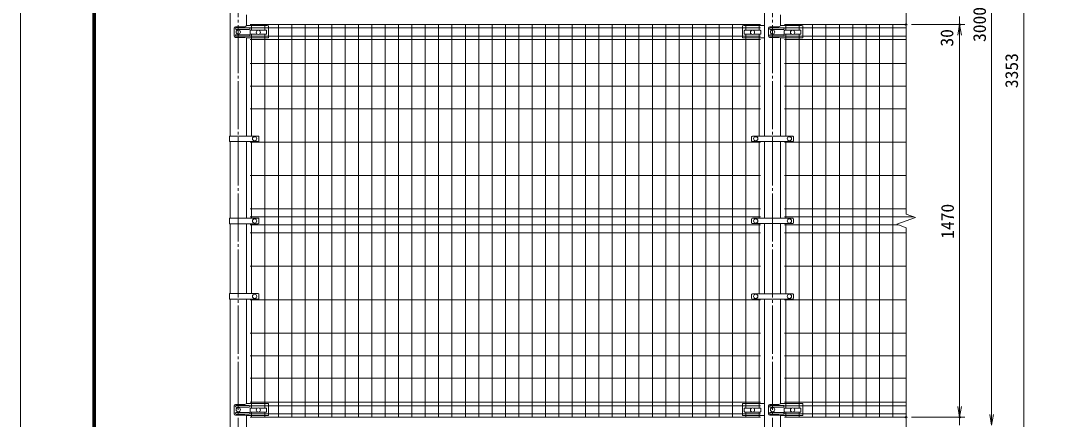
# Model space of a CAD drawing. Units: millimetres, scale not verified. Extents: x -4200 to 4200, y -2970 to 2970.
# Drawn here: x -4200 to -356, y -984 to 509 of the extents above; entities that cross this region are included whole.
import ezdxf
from ezdxf.enums import TextEntityAlignment as Align

# ---------------------------------------------------------------- set-up
doc = ezdxf.new("R2010")
doc.units = ezdxf.units.MM
doc.header["$LTSCALE"] = 10
doc.header["$PDMODE"] = 32
doc.header["$PDSIZE"] = 5
doc.linetypes.add('LONG_CHAIN', pattern=[21, 18, -1, 1, -1])
for name, color, linetype, lineweight in [('0-3_D-STR1', 1, 'Continuous', 9), ('0-4_D-BMK', 2, 'LONG_CHAIN', 9), ('0-5_D-STR-DIM', 7, 'Continuous', 9), ('0-6_0', 7, 'Continuous', 9), ('0-8_D-STR2', 7, 'Continuous', 9), ('0-9_D-STR3', 3, 'Continuous', 9), ('0-E_D-TTL', 7, 'Continuous', 9)]:
    doc.layers.add(name, color=color, linetype=linetype, lineweight=lineweight)
doc.layers.add('0-7_Defpoints', color=7, linetype='Continuous')
doc.styles.add('ＭＳ ゴシック', font='')
doc.styles.get('ＭＳ ゴシック').set_extended_font_data('MS Gothic')

# ---------------------------------------------------------------- blocks, each defined once
blk = doc.blocks.new('_Open')
at = {"layer": '0-6_0'}
blk.add_line((-10, 1.667), (0, 0), dxfattribs=at)
blk.add_lwpolyline([(-10, -1.667), (0, 0), (-10, 0)], dxfattribs=at)

msp = doc.modelspace()

# ---------------------------------------------------------------- linework, layer by layer
at = {"layer": '0-3_D-STR1'}
for p, q in [((-3415.22, 965.73), (-3415.22, 76.73)), ((-1415.22, 966.23), (-1415.22, 76.23)), ((-3354.72, 489.06), (-3354.72, 530.16)), ((-1354.72, 489.06), (-1354.72, 530.59)), ((-3354.72, 76.73), (-3354.72, 444.59)), ((-1354.72, 76.23), (-1354.72, 444.59)), ((-3415.22, 55.73), (-3415.22, -230.52)), ((-3354.72, -230.52), (-3354.72, 55.73)), ((-1415.22, 56.23), (-1415.22, -231.02)), ((-1354.72, -231.02), (-1354.72, 56.23)), ((-3415.22, -251.52), (-3415.22, -513.27)), ((-3354.72, -513.27), (-3354.72, -251.52)), ((-1415.22, -251.02), (-1415.22, -513.77)), ((-1354.72, -513.77), (-1354.72, -251.02)), ((-3415.22, -534.27), (-3415.22, -1356.02)), ((-3354.72, -924.94), (-3354.72, -534.27)), ((-1415.22, -533.77), (-1415.22, -1356.02)), ((-1354.72, -924.94), (-1354.72, -533.77)), ((-3354.72, -1356.02), (-3354.72, -969.41)), ((-1354.72, -1356.02), (-1354.72, -969.41))]:
    msp.add_line(p, q, dxfattribs=at)
at = {"layer": '0-4_D-BMK'}
for p, q in [((-3384.97, -1368.02), (-3384.97, 2008.98)), ((-1384.97, -1368.02), (-1384.97, 2008.98))]:
    msp.add_line(p, q, dxfattribs=at)
at = {"layer": '0-5_D-STR-DIM'}
for p, q in [((-564.97, -966.02), (-564.97, 1953.98)), ((-444.97, -1316.02), (-444.97, 1956.98)), ((-884.97, 400.98), (-884.97, 1233.33)), ((-884.97, -215.37), (-884.97, 556.98)), ((-684.97, 493.98), (-684.97, 523.98)), ((-864.97, 493.98), (-664.97, 493.98)), ((-864.97, 493.98), (-664.97, 493.98)), ((-684.97, -936.02), (-684.97, 453.98)), ((-684.97, 453.98), (-684.97, 413.98)), ((-920.21, -253.85), (-849.74, -228.19)), ((-849.74, -228.19), (-884.97, -215.37)), ((-884.97, -266.67), (-920.21, -253.85)), ((-884.97, -1099.02), (-884.97, -266.67)), ((-684.97, -936.02), (-684.97, -896.02)), ((-864.97, -976.02), (-664.97, -976.02)), ((-864.97, -976.02), (-664.97, -976.02)), ((-684.97, -1006.02), (-684.97, -976.02))]:
    msp.add_line(p, q, dxfattribs=at)
at = {"layer": '0-7_Defpoints'}
for p in [(-884.97, 493.98), (-684.97, 493.98), (-884.97, -976.02), (-884.97, -976.02), (-684.97, -976.02)]:
    msp.add_point(p, dxfattribs=at)
at = {"layer": '0-8_D-STR2'}
for p, q in [((-1429.97, 493.98), (-3339.97, 493.98)), ((-1429.97, 481.1), (-3339.97, 481.1)), ((-3334.97, 472.46), (-3334.97, 493.98)), ((-3284.97, 472.46), (-3284.97, 493.98)), ((-3234.97, -976.02), (-3234.97, 493.98)), ((-3184.97, -976.02), (-3184.97, 493.98)), ((-3134.97, -976.02), (-3134.97, 493.98)), ((-3084.97, -976.02), (-3084.97, 493.98)), ((-3034.97, -976.02), (-3034.97, 493.98)), ((-2984.97, -976.02), (-2984.97, 493.98)), ((-2934.97, -976.02), (-2934.97, 493.98)), ((-2884.97, -976.02), (-2884.97, 493.98)), ((-2834.97, -976.02), (-2834.97, 493.98)), ((-2784.97, -976.02), (-2784.97, 493.98)), ((-2734.97, -976.02), (-2734.97, 493.98)), ((-2684.97, -976.02), (-2684.97, 493.98)), ((-2634.97, -976.02), (-2634.97, 493.98)), ((-2584.97, -976.02), (-2584.97, 493.98)), ((-2534.97, -976.02), (-2534.97, 493.98)), ((-2484.97, -976.02), (-2484.97, 493.98)), ((-2434.97, -976.02), (-2434.97, 493.98)), ((-2384.97, -976.02), (-2384.97, 493.98)), ((-2334.97, -976.02), (-2334.97, 493.98)), ((-2284.97, -976.02), (-2284.97, 493.98)), ((-2234.97, -976.02), (-2234.97, 493.98)), ((-2184.97, -976.02), (-2184.97, 493.98)), ((-2134.97, -976.02), (-2134.97, 493.98)), ((-2084.97, -976.02), (-2084.97, 493.98)), ((-2034.97, -976.02), (-2034.97, 493.98)), ((-1984.97, -976.02), (-1984.97, 493.98)), ((-1934.97, -976.02), (-1934.97, 493.98)), ((-1884.97, -976.02), (-1884.97, 493.98)), ((-1834.97, -976.02), (-1834.97, 493.98)), ((-1784.97, -976.02), (-1784.97, 493.98)), ((-1734.97, -976.02), (-1734.97, 493.98)), ((-1684.97, -976.02), (-1684.97, 493.98)), ((-1634.97, -976.02), (-1634.97, 493.98)), ((-1584.97, -976.02), (-1584.97, 493.98)), ((-1534.97, -976.02), (-1534.97, 493.98)), ((-1484.97, 472.46), (-1484.97, 493.98)), ((-1434.97, 472.46), (-1434.97, 493.98)), ((-1339.97, 493.98), (-884.97, 493.98)), ((-1339.97, 481.1), (-884.97, 481.1)), ((-1334.97, 472.46), (-1334.97, 493.98)), ((-1284.97, 472.46), (-1284.97, 493.98)), ((-1234.97, -976.02), (-1234.97, 493.98)), ((-1184.97, -976.02), (-1184.97, 493.98)), ((-1134.97, -976.02), (-1134.97, 493.98)), ((-1084.97, -976.02), (-1084.97, 493.98)), ((-1034.97, -976.02), (-1034.97, 493.98)), ((-984.97, -976.02), (-984.97, 493.98)), ((-934.97, -976.02), (-934.97, 493.98)), ((-1429.97, 450.85), (-3339.97, 450.85)), ((-1429.97, 437.98), (-3339.97, 437.98)), ((-3334.97, 76.73), (-3334.97, 457.46)), ((-3284.97, -941.54), (-3284.97, 457.46)), ((-1484.97, -941.54), (-1484.97, 457.46)), ((-1434.97, 76.23), (-1434.97, 457.46)), ((-1339.97, 450.85), (-884.97, 450.85)), ((-1339.97, 437.98), (-884.97, 437.98)), ((-1334.97, 76.23), (-1334.97, 457.46)), ((-1284.97, -941.54), (-1284.97, 457.46)), ((-1429.97, 347.98), (-3339.97, 347.98)), ((-1339.97, 347.98), (-884.97, 347.98)), ((-1429.97, 263.48), (-3339.97, 263.48)), ((-1339.97, 263.48), (-884.97, 263.48)), ((-1429.97, 178.98), (-3339.97, 178.98)), ((-1339.97, 178.98), (-884.97, 178.98)), ((-1429.97, 53.98), (-3339.97, 53.98)), ((-3334.97, -230.52), (-3334.97, 55.73)), ((-1434.97, -231.02), (-1434.97, 56.23)), ((-1339.97, 53.98), (-884.97, 53.98)), ((-1334.97, -231.02), (-1334.97, 56.23)), ((-1429.97, -71.02), (-3339.97, -71.02)), ((-1339.97, -71.02), (-884.97, -71.02)), ((-1429.97, -196.02), (-3339.97, -196.02)), ((-1429.97, -226.02), (-3339.97, -226.02)), ((-1339.97, -196.02), (-884.97, -196.02)), ((-1339.97, -226.02), (-855.71, -226.02)), ((-1429.97, -256.02), (-3339.97, -256.02)), ((-3334.97, -513.27), (-3334.97, -251.52)), ((-1434.97, -513.77), (-1434.97, -251.02)), ((-1339.97, -256.02), (-914.24, -256.02)), ((-1334.97, -513.77), (-1334.97, -251.02)), ((-1429.97, -286.02), (-3339.97, -286.02)), ((-1339.97, -286.02), (-884.97, -286.02)), ((-1429.97, -411.02), (-3339.97, -411.02)), ((-1339.97, -411.02), (-884.97, -411.02)), ((-1429.97, -536.02), (-3339.97, -536.02)), ((-3334.97, -941.54), (-3334.97, -534.27)), ((-1434.97, -941.54), (-1434.97, -533.77)), ((-1339.97, -536.02), (-884.97, -536.02)), ((-1334.97, -941.54), (-1334.97, -533.77)), ((-1429.97, -661.02), (-3339.97, -661.02)), ((-1339.97, -661.02), (-884.97, -661.02)), ((-1429.97, -745.52), (-3339.97, -745.52)), ((-1339.97, -745.52), (-884.97, -745.52)), ((-1429.97, -830.02), (-3339.97, -830.02)), ((-1339.97, -830.02), (-884.97, -830.02)), ((-1429.97, -920.02), (-3339.97, -920.02)), ((-1339.97, -920.02), (-884.97, -920.02)), ((-1429.97, -932.9), (-3339.97, -932.9)), ((-3334.97, -976.02), (-3334.97, -956.54)), ((-3284.97, -976.02), (-3284.97, -956.54)), ((-1484.97, -976.02), (-1484.97, -956.54)), ((-1434.97, -976.02), (-1434.97, -956.54)), ((-1339.97, -932.9), (-884.97, -932.9)), ((-1334.97, -976.02), (-1334.97, -956.54)), ((-1284.97, -976.02), (-1284.97, -956.54)), ((-1429.97, -963.15), (-3339.97, -963.15)), ((-1429.97, -976.02), (-3339.97, -976.02)), ((-1339.97, -963.15), (-884.97, -963.15)), ((-1339.97, -976.02), (-884.97, -976.02))]:
    msp.add_line(p, q, dxfattribs=at)
at = {"layer": '0-9_D-STR3'}
for p, q in [((-3400.46, 480.98), (-3400.46, 450.98)), ((-3360.99, 485.98), (-3395.46, 485.98)), ((-3344.39, 481.98), (-3393.39, 481.98)), ((-3344.39, 481.98), (-3393.39, 481.98)), ((-3344.39, 475.98), (-3393.39, 475.98)), ((-3344.39, 475.98), (-3393.39, 475.98)), ((-3352.85, 489.98), (-3360.99, 485.98)), ((-3352.85, 489.98), (-3360.99, 485.98)), ((-3276.97, 489.98), (-3352.85, 489.98)), ((-3340.97, 470.46), (-3340.97, 459.46)), ((-3338.97, 472.46), (-3312.76, 472.46)), ((-3307.19, 472.46), (-3280.97, 472.46)), ((-3278.97, 470.46), (-3278.97, 459.46)), ((-3276.97, 489.98), (-3271.97, 488.98)), ((-3271.97, 488.98), (-3271.97, 445.16)), ((-1492.97, 489.98), (-1497.97, 488.98)), ((-1497.97, 488.98), (-1497.97, 445.16)), ((-1492.97, 489.98), (-1417.1, 489.98)), ((-1490.97, 470.46), (-1490.97, 459.46)), ((-1488.97, 472.46), (-1462.76, 472.46)), ((-1457.19, 472.46), (-1430.97, 472.46)), ((-1428.97, 470.46), (-1428.97, 459.46)), ((-1417.1, 489.98), (-1415.22, 489.06)), ((-1400.46, 480.98), (-1400.46, 450.98)), ((-1360.99, 485.98), (-1395.46, 485.98)), ((-1344.39, 481.98), (-1393.39, 481.98)), ((-1344.39, 475.98), (-1393.39, 475.98)), ((-1352.85, 489.98), (-1360.99, 485.98)), ((-1352.85, 489.98), (-1360.99, 485.98)), ((-1276.97, 489.98), (-1352.85, 489.98)), ((-1340.97, 470.46), (-1340.97, 459.46)), ((-1338.97, 472.46), (-1312.76, 472.46)), ((-1307.19, 472.46), (-1280.97, 472.46)), ((-1278.97, 470.46), (-1278.97, 459.46)), ((-1276.97, 489.98), (-1271.97, 488.98)), ((-1271.97, 488.98), (-1271.97, 445.16)), ((-3360.99, 445.98), (-3395.46, 445.98)), ((-3344.39, 455.98), (-3393.39, 455.98)), ((-3344.39, 455.98), (-3393.39, 455.98)), ((-3344.39, 449.98), (-3393.39, 449.98)), ((-3344.39, 449.98), (-3393.39, 449.98)), ((-3360.99, 445.98), (-3352.77, 444.16)), ((-3360.99, 445.98), (-3352.77, 444.16)), ((-3360.99, 445.98), (-3352.77, 444.16)), ((-3352.77, 444.16), (-3272.97, 444.16)), ((-3338.97, 457.46), (-3312.76, 457.46)), ((-3307.19, 457.46), (-3280.97, 457.46)), ((-1417.18, 444.16), (-1496.97, 444.16)), ((-1488.97, 457.46), (-1462.76, 457.46)), ((-1457.19, 457.46), (-1430.97, 457.46)), ((-1415.22, 444.58), (-1417.18, 444.16)), ((-1360.99, 445.98), (-1395.46, 445.98)), ((-1344.39, 455.98), (-1393.39, 455.98)), ((-1344.39, 449.98), (-1393.39, 449.98)), ((-1360.99, 445.98), (-1352.77, 444.16)), ((-1360.99, 445.98), (-1352.77, 444.16)), ((-1360.99, 445.98), (-1352.77, 444.16)), ((-1352.77, 444.16), (-1272.97, 444.16)), ((-1338.97, 457.46), (-1312.76, 457.46)), ((-1307.19, 457.46), (-1280.97, 457.46)), ((-3417.52, 76.73), (-3309.97, 76.73)), ((-3417.52, 76.73), (-3417.52, 55.73)), ((-3417.52, 55.73), (-3309.97, 55.73)), ((-3307.97, 74.73), (-3307.97, 57.73)), ((-1463.47, 73.23), (-1463.47, 59.23)), ((-1460.47, 76.23), (-1309.47, 76.23)), ((-1460.47, 56.23), (-1309.47, 56.23)), ((-1306.47, 73.23), (-1306.47, 59.23)), ((-3417.52, -230.52), (-3309.97, -230.52)), ((-3417.52, -230.52), (-3417.52, -251.52)), ((-3417.52, -251.52), (-3309.97, -251.52)), ((-3307.97, -232.52), (-3307.97, -249.52)), ((-1463.47, -234.02), (-1463.47, -248.02)), ((-1460.47, -231.02), (-1309.47, -231.02)), ((-1460.47, -251.02), (-1309.47, -251.02)), ((-1306.47, -234.02), (-1306.47, -248.02)), ((-3417.52, -513.27), (-3309.97, -513.27)), ((-3417.52, -513.27), (-3417.52, -534.27)), ((-3417.52, -534.27), (-3309.97, -534.27)), ((-3307.97, -515.27), (-3307.97, -532.27)), ((-1463.47, -516.77), (-1463.47, -530.77)), ((-1460.47, -513.77), (-1309.47, -513.77)), ((-1460.47, -533.77), (-1309.47, -533.77)), ((-1306.47, -516.77), (-1306.47, -530.77)), ((-3400.46, -933.02), (-3400.46, -963.02)), ((-3360.99, -928.02), (-3395.46, -928.02)), ((-3344.39, -932.02), (-3393.39, -932.02)), ((-3344.39, -932.02), (-3393.39, -932.02)), ((-3344.39, -938.02), (-3393.39, -938.02)), ((-3344.39, -938.02), (-3393.39, -938.02)), ((-3344.39, -958.02), (-3393.39, -958.02)), ((-3344.39, -958.02), (-3393.39, -958.02)), ((-3352.85, -924.02), (-3360.99, -928.02)), ((-3352.85, -924.02), (-3360.99, -928.02)), ((-3276.97, -924.02), (-3352.85, -924.02)), ((-3340.97, -943.54), (-3340.97, -954.54)), ((-3338.97, -941.54), (-3312.76, -941.54)), ((-3338.97, -956.54), (-3312.76, -956.54)), ((-3307.19, -941.54), (-3280.97, -941.54)), ((-3307.19, -956.54), (-3280.97, -956.54)), ((-3278.97, -943.54), (-3278.97, -954.54)), ((-3276.97, -924.02), (-3271.97, -925.02)), ((-3271.97, -925.02), (-3271.97, -968.84)), ((-1492.97, -924.02), (-1497.97, -925.02)), ((-1497.97, -925.02), (-1497.97, -968.84)), ((-1492.97, -924.02), (-1417.1, -924.02)), ((-1490.97, -943.54), (-1490.97, -954.54)), ((-1488.97, -941.54), (-1462.76, -941.54)), ((-1488.97, -956.54), (-1462.76, -956.54)), ((-1457.19, -941.54), (-1430.97, -941.54)), ((-1457.19, -956.54), (-1430.97, -956.54)), ((-1428.97, -943.54), (-1428.97, -954.54)), ((-1417.1, -924.02), (-1415.22, -924.94)), ((-1400.46, -933.02), (-1400.46, -963.02)), ((-1360.99, -928.02), (-1395.46, -928.02)), ((-1344.39, -932.02), (-1393.39, -932.02)), ((-1344.39, -932.02), (-1393.39, -932.02)), ((-1344.39, -938.02), (-1393.39, -938.02)), ((-1344.39, -938.02), (-1393.39, -938.02)), ((-1344.39, -958.02), (-1393.39, -958.02)), ((-1344.39, -958.02), (-1393.39, -958.02)), ((-1352.85, -924.02), (-1360.99, -928.02)), ((-1352.85, -924.02), (-1360.99, -928.02)), ((-1276.97, -924.02), (-1352.85, -924.02)), ((-1340.97, -943.54), (-1340.97, -954.54)), ((-1338.97, -941.54), (-1312.76, -941.54)), ((-1338.97, -956.54), (-1312.76, -956.54)), ((-1307.19, -941.54), (-1280.97, -941.54)), ((-1307.19, -956.54), (-1280.97, -956.54)), ((-1278.97, -943.54), (-1278.97, -954.54)), ((-1276.97, -924.02), (-1271.97, -925.02)), ((-1271.97, -925.02), (-1271.97, -968.84)), ((-3360.99, -968.02), (-3395.46, -968.02)), ((-3344.39, -964.02), (-3393.39, -964.02)), ((-3344.39, -964.02), (-3393.39, -964.02)), ((-3360.99, -968.02), (-3352.77, -969.84)), ((-3360.99, -968.02), (-3352.77, -969.84)), ((-3360.99, -968.02), (-3352.77, -969.84)), ((-3352.77, -969.84), (-3272.97, -969.84)), ((-1417.18, -969.84), (-1496.97, -969.84)), ((-1415.22, -969.42), (-1417.18, -969.84)), ((-1360.99, -968.02), (-1395.46, -968.02)), ((-1344.39, -964.02), (-1393.39, -964.02)), ((-1344.39, -964.02), (-1393.39, -964.02)), ((-1360.99, -968.02), (-1352.77, -969.84)), ((-1360.99, -968.02), (-1352.77, -969.84)), ((-1360.99, -968.02), (-1352.77, -969.84)), ((-1352.77, -969.84), (-1272.97, -969.84))]:
    msp.add_line(p, q, dxfattribs=at)
for centre in [(-3384.97, 465.98), (-3309.97, 464.96), (-1459.97, 464.96), (-1384.97, 465.98), (-1384.97, 465.98), (-1309.97, 464.96), (-3323.97, 66.23), (-1447.97, 66.23), (-1321.97, 66.23), (-3323.97, -241.02), (-1447.97, -241.02), (-1321.97, -241.02), (-3323.97, -523.77), (-1447.97, -523.77), (-1321.97, -523.77), (-3384.97, -948.02), (-3309.97, -949.04), (-1459.97, -949.04), (-1384.97, -948.02), (-1309.97, -949.04)]:
    msp.add_circle(centre, 8, dxfattribs=at)
for centre, radius, start, end in [((-3395.46, 480.98), 5, 90, 180), ((-3393.39, 478.98), 3, 90, 270), ((-3344.39, 478.98), 3, 270, 90), ((-3338.97, 470.46), 2, 90, 180), ((-3280.97, 470.46), 2, 0, 90), ((-1488.97, 470.46), 2, 90, 180), ((-1430.97, 470.46), 2, 0, 90), ((-1395.46, 480.98), 5, 90, 180), ((-1393.39, 478.98), 3, 90, 270), ((-1344.39, 478.98), 3, 270, 90), ((-1338.97, 470.46), 2, 90, 180), ((-1280.97, 470.46), 2, 0, 90), ((-3395.46, 450.98), 5, 180, 270), ((-3393.39, 452.98), 3, 90, 270), ((-3344.39, 452.98), 3, 270, 90), ((-3338.97, 459.46), 2, 180, 270), ((-3280.97, 459.46), 2, 270, 0), ((-3272.97, 445.16), 1, 270, 0), ((-1496.97, 445.16), 1, 180, 270), ((-1488.97, 459.46), 2, 180, 270), ((-1430.97, 459.46), 2, 270, 0), ((-1395.46, 450.98), 5, 180, 270), ((-1393.39, 452.98), 3, 90, 270), ((-1344.39, 452.98), 3, 270, 90), ((-1338.97, 459.46), 2, 180, 270), ((-1280.97, 459.46), 2, 270, 0), ((-1272.97, 445.16), 1, 270, 0), ((-3309.97, 74.73), 2, 0, 90), ((-3309.97, 57.73), 2, 270, 0), ((-1460.47, 73.23), 3, 90, 180), ((-1460.47, 59.23), 3, 180, 270), ((-1309.47, 73.23), 3, 0, 90), ((-1309.47, 59.23), 3, 270, 0), ((-3309.97, -232.52), 2, 0, 90), ((-3309.97, -249.52), 2, 270, 0), ((-1460.47, -234.02), 3, 90, 180), ((-1460.47, -248.02), 3, 180, 270), ((-1309.47, -234.02), 3, 0, 90), ((-1309.47, -248.02), 3, 270, 0), ((-3309.97, -515.27), 2, 0, 90), ((-3309.97, -532.27), 2, 270, 0), ((-1460.47, -516.77), 3, 90, 180), ((-1460.47, -530.77), 3, 180, 270), ((-1309.47, -516.77), 3, 0, 90), ((-1309.47, -530.77), 3, 270, 0), ((-3395.46, -933.02), 5, 90, 180), ((-3393.39, -935.02), 3, 90, 270), ((-3393.39, -961.02), 3, 90, 270), ((-3344.39, -935.02), 3, 270, 90), ((-3344.39, -961.02), 3, 270, 90), ((-3338.97, -943.54), 2, 90, 180), ((-3338.97, -954.54), 2, 180, 270), ((-3280.97, -943.54), 2, 0, 90), ((-3280.97, -954.54), 2, 270, 0), ((-1488.97, -943.54), 2, 90, 180), ((-1488.97, -954.54), 2, 180, 270), ((-1430.97, -943.54), 2, 0, 90), ((-1430.97, -954.54), 2, 270, 0), ((-1395.46, -933.02), 5, 90, 180), ((-1393.39, -935.02), 3, 90, 270), ((-1393.39, -961.02), 3, 90, 270), ((-1344.39, -935.02), 3, 270, 90), ((-1344.39, -935.02), 3, 270, 90), ((-1344.39, -961.02), 3, 270, 90), ((-1344.39, -961.02), 3, 270, 90), ((-1338.97, -943.54), 2, 90, 180), ((-1338.97, -954.54), 2, 180, 270), ((-1280.97, -943.54), 2, 0, 90), ((-1280.97, -954.54), 2, 270, 0), ((-3395.46, -963.02), 5, 180, 270), ((-3272.97, -968.84), 1, 270, 0), ((-1496.97, -968.84), 1, 180, 270), ((-1395.46, -963.02), 5, 180, 270), ((-1272.97, -968.84), 1, 270, 0)]:
    msp.add_arc(centre, radius, start, end, dxfattribs=at)
at = {"layer": '0-E_D-TTL', "color": 2}
msp.add_lwpolyline([(-4200, 2970), (4200, 2970), (4200, -2970), (-4200, -2970)], close=True, dxfattribs=at)
at = {"layer": '0-E_D-TTL'}
for points in [[(-3930, 2750), (3930, 2750), (3930, -2750), (-3930, -2750)], [(-3927.5, 2747.5), (3927.5, 2747.5), (3927.5, -2747.5), (-3927.5, -2747.5)], [(-3925, 2745), (3925, 2745), (3925, -2745), (-3925, -2745)], [(-3922.5, 2742.5), (3922.5, 2742.5), (3922.5, -2742.5), (-3922.5, -2742.5)], [(-3920, 2740), (3920, 2740), (3920, -2740), (-3920, -2740)]]:
    msp.add_lwpolyline(points, close=True, dxfattribs=at)

# ---------------------------------------------------------------- block references
at = {"layer": '0-5_D-STR-DIM', "xscale": 4, "yscale": 4}
for p, rotation in [((-684.97, 493.98), 90), ((-684.97, 493.98), 90), ((-684.97, -976.02), 270), ((-684.97, -976.02), 270), ((-564.97, -1006.02), 270)]:
    msp.add_blockref('_Open', p, dxfattribs=dict(at, rotation=rotation))

# ---------------------------------------------------------------- texts
at = {"layer": '0-5_D-STR-DIM', "style": 'ＭＳ ゴシック'}
for s, p in [('3000', (-571.72, 428.85)), ('30', (-693.88, 411.51)), ('3353', (-451.72, 256)), ('1470', (-691.72, -307.92))]:
    msp.add_text(s, height=48.09, rotation=90, dxfattribs=at).set_placement(p, align=Align.BOTTOM_LEFT)

doc.saveas('drawing.dxf')
